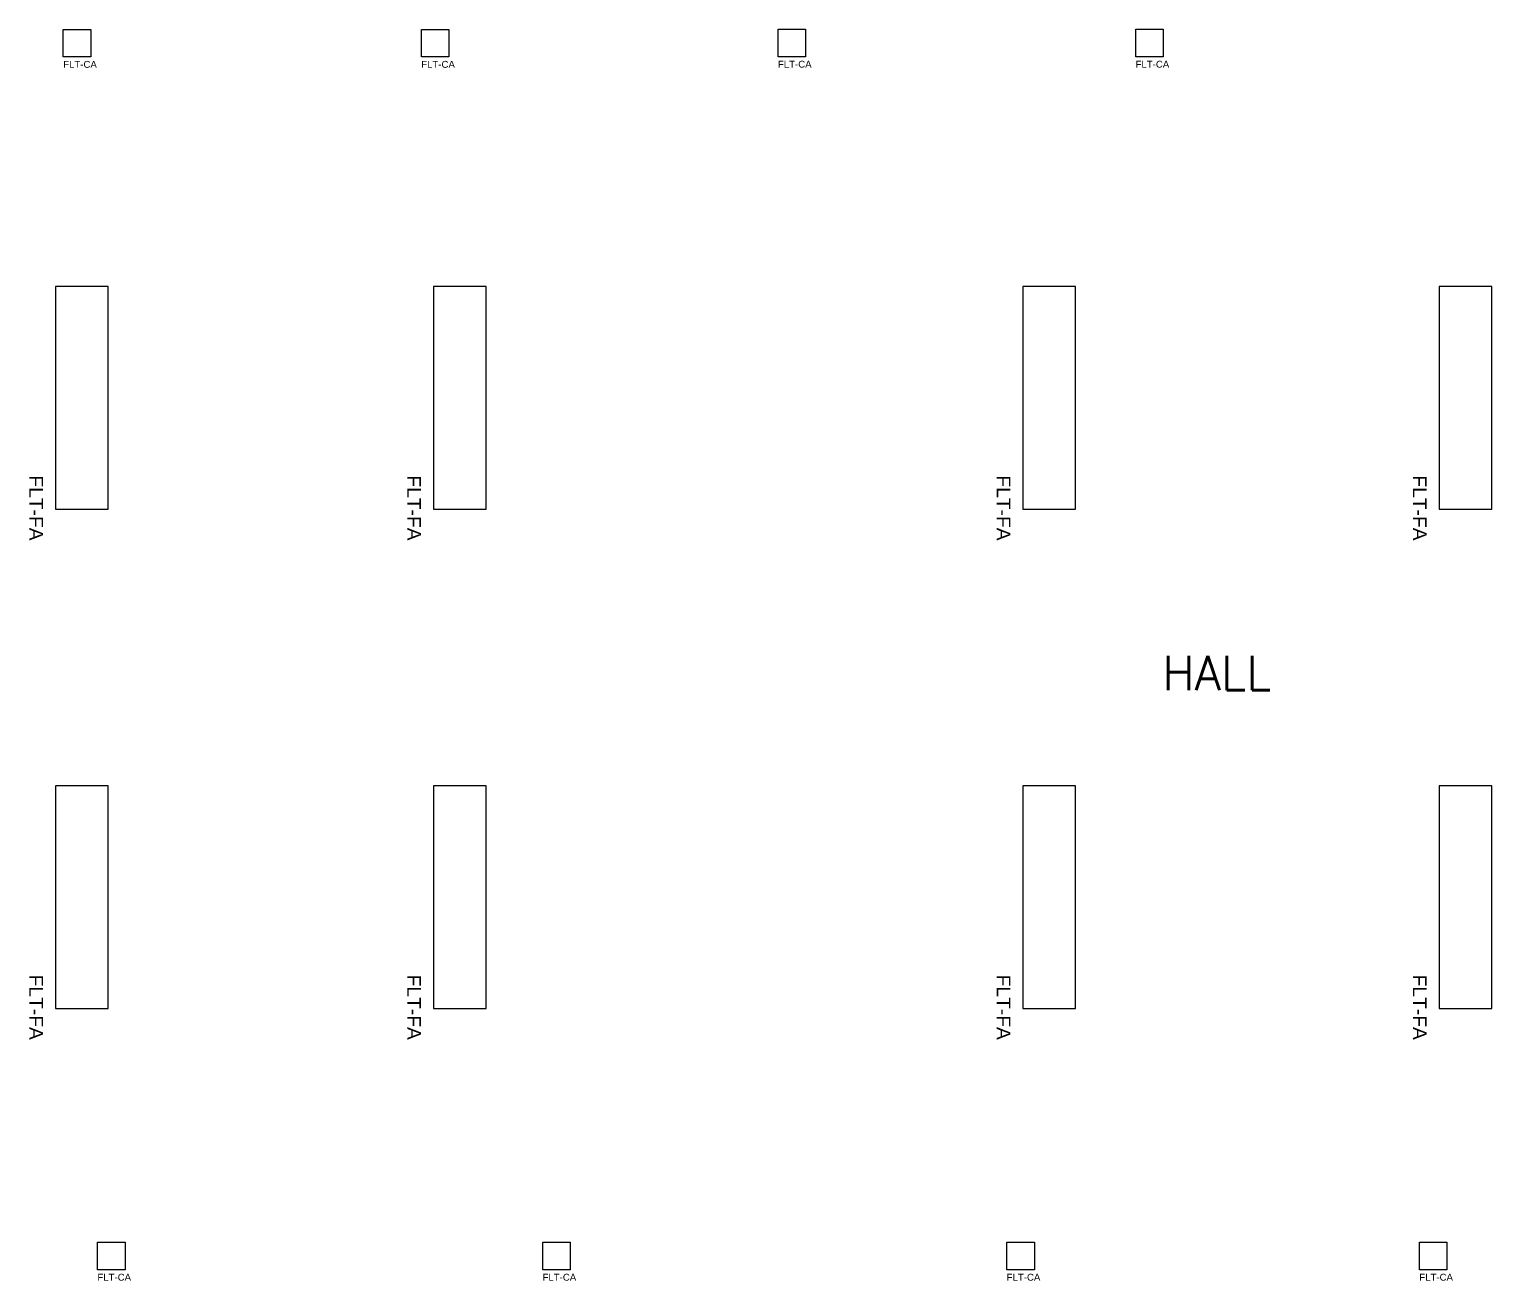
# Model space of a CAD drawing. Header units: feet. Extents: x 0 to 2574, y 0 to 1557.
# Drawn here: x 652.4 to 971, y 444 to 716.7 of the extents above; entities that cross this region are included whole.
import ezdxf
from ezdxf.enums import TextEntityAlignment as Align

# ---------------------------------------------------------------- set-up
doc = ezdxf.new("R2010")
doc.units = ezdxf.units.FT
doc.header["$MEASUREMENT"] = 0
doc.layers.get('0').update_dxf_attribs({"color": 255})
doc.layers.add('FLT-FIXTURE', color=90, linetype='Continuous')
doc.styles.add('SET200', font='romans.shx', dxfattribs={"height": 200})
doc.styles.get("Standard").update_dxf_attribs({"font": 'arial.ttf'})

# ---------------------------------------------------------------- blocks, each defined once
blk = doc.blocks.new('FLT-FA')
at = {"layer": 'FLT-FIXTURE'}
blk.add_lwpolyline([(48.51, 11.46), (48.51, 0), (0, 0), (0, 11.46)], close=True, dxfattribs=at)
blk.add_attdef('FLT-FA', (7.36, -5.72), '', height=3, dxfattribs=at)
blk = doc.blocks.new('FLT-CA')
at = {"layer": 'FLT-FIXTURE'}
blk.add_lwpolyline([(0, 6), (6, 6), (6, 0), (0, 0)], close=True, dxfattribs=at)
blk.add_attdef('FLT-CA', (-0.03, -2.37), '', height=1.5, dxfattribs=at)
blk = doc.blocks.new('AN')
at = {"style": 'SET200'}
blk.add_attdef('AREA', text='', height=7.49, dxfattribs=at).set_placement((17.79, -9.96), align=Align.CENTER)

msp = doc.modelspace()

# ---------------------------------------------------------------- block references
msp.add_blockref('AN', (893.3, 582.61)).add_auto_attribs({'AREA': 'HALL'})
at = {"layer": 'FLT-FIXTURE'}
for p in [(659.83, 710.63), (737.83, 710.63), (815.54, 710.66), (893.45, 710.66), (667.28, 446.34), (764.26, 446.34), (865.37, 446.34), (955.26, 446.34)]:
    msp.add_blockref('FLT-CA', p, dxfattribs=at).add_auto_attribs({'FLT-CA': 'FLT-CA'})
ref = msp.add_blockref('FLT-FA', (658.12, 612.07), dxfattribs=dict(at, xscale=-1, rotation=270))
ref.add_attrib('FLT-FA', 'FLT-FA', (652.41, 619.44), dxfattribs={"height": 3, "rotation": 270})
ref = msp.add_blockref('FLT-FA', (740.47, 612.07), dxfattribs=dict(at, xscale=-1, rotation=270))
ref.add_attrib('FLT-FA', 'FLT-FA', (734.75, 619.44), dxfattribs={"height": 3, "rotation": 270})
ref = msp.add_blockref('FLT-FA', (868.87, 612.07), dxfattribs=dict(at, xscale=-1, rotation=270))
ref.add_attrib('FLT-FA', 'FLT-FA', (863.16, 619.44), dxfattribs={"height": 3, "rotation": 270})
ref = msp.add_blockref('FLT-FA', (959.55, 612.07), dxfattribs=dict(at, xscale=-1, rotation=270))
ref.add_attrib('FLT-FA', 'FLT-FA', (953.84, 619.44), dxfattribs={"height": 3, "rotation": 270})
ref = msp.add_blockref('FLT-FA', (658.12, 503.28), dxfattribs=dict(at, xscale=-1, rotation=270))
ref.add_attrib('FLT-FA', 'FLT-FA', (652.41, 510.65), dxfattribs={"height": 3, "rotation": 270})
ref = msp.add_blockref('FLT-FA', (740.47, 503.28), dxfattribs=dict(at, xscale=-1, rotation=270))
ref.add_attrib('FLT-FA', 'FLT-FA', (734.75, 510.65), dxfattribs={"height": 3, "rotation": 270})
ref = msp.add_blockref('FLT-FA', (868.87, 503.28), dxfattribs=dict(at, xscale=-1, rotation=270))
ref.add_attrib('FLT-FA', 'FLT-FA', (863.16, 510.65), dxfattribs={"height": 3, "rotation": 270})
ref = msp.add_blockref('FLT-FA', (959.55, 503.28), dxfattribs=dict(at, xscale=-1, rotation=270))
ref.add_attrib('FLT-FA', 'FLT-FA', (953.84, 510.65), dxfattribs={"height": 3, "rotation": 270})

doc.saveas('drawing.dxf')
